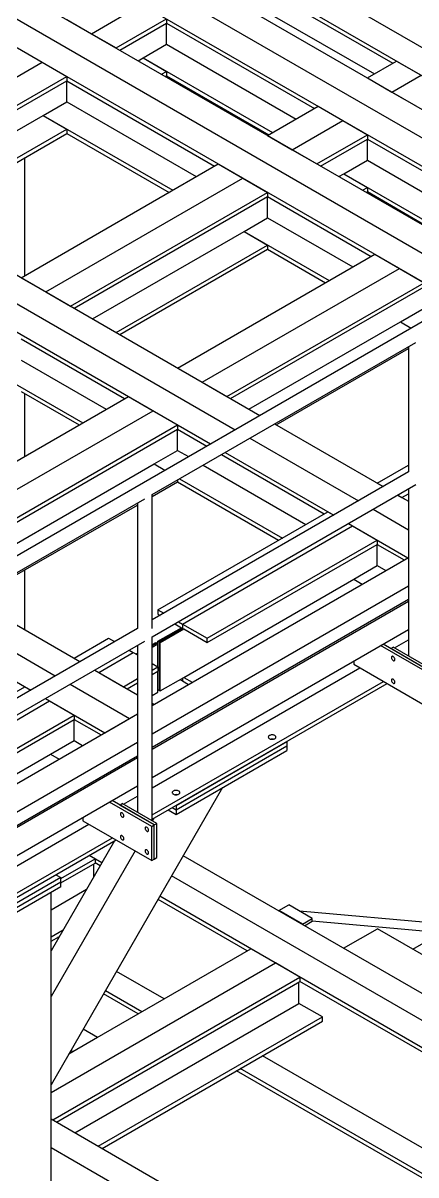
# Model space of a CAD drawing. Header units: millimetres. Extents: x 0 to 16187, y -20471 to 6290.
# Drawn here: x 3532.1 to 3577.2, y 1681.5 to 1813.7 of the extents above; entities that cross this region are included whole.
import ezdxf

# ---------------------------------------------------------------- set-up
doc = ezdxf.new("R2010")
doc.units = ezdxf.units.MM

msp = doc.modelspace()

# ---------------------------------------------------------------- linework, layer by layer
at = {"color": 7, "linetype": 'Continuous', "lineweight": 25}
for p, q in [((3519.23404, 1844.80174), (3605.20355, 1795.17259)), ((3516.40561, 1843.16892), (3602.37512, 1793.53978)), ((3513.06806, 1841.2422), (3599.03758, 1791.61305)), ((3510.23964, 1839.60938), (3596.20915, 1789.98024)), ((3507.41121, 1837.97656), (3593.38072, 1788.34742)), ((3501.61293, 1834.62929), (3587.58245, 1785.00015)), ((3498.78451, 1832.99647), (3584.75402, 1783.36733)), ((3495.95608, 1831.36366), (3581.92559, 1781.73451)), ((3646.99639, 1819.29908), (3467.58925, 1715.72955)), ((3473.32866, 1818.30113), (3559.29818, 1768.67198)), ((3557.58751, 1818.90519), (3574.558, 1809.10833)), ((3470.50024, 1816.66831), (3556.46975, 1767.03917)), ((3539.96641, 1812.4883), (3545.76468, 1815.83558)), ((3557.58751, 1816.47139), (3572.45004, 1807.89143)), ((3467.67181, 1815.0355), (3553.64132, 1765.40635)), ((3542.79483, 1810.85549), (3548.59311, 1814.20276)), ((3548.59311, 1814.20276), (3548.59311, 1813.71284)), ((3537.13798, 1814.12112), (3539.96641, 1812.4883)), ((3543.21917, 1810.61052), (3548.59311, 1813.71284)), ((3548.59311, 1811.27904), (3548.59311, 1813.71284)), ((3548.59311, 1813.71284), (3565.5636, 1803.91598)), ((3539.96641, 1812.4883), (3542.79483, 1810.85549)), ((3531.48112, 1810.85549), (3534.30955, 1809.22267)), ((3545.89196, 1809.7197), (3548.59311, 1811.27904)), ((3548.59311, 1811.27904), (3563.45564, 1802.69908)), ((3511.68214, 1796.16014), (3534.30955, 1809.22267)), ((3534.30955, 1809.22267), (3537.13798, 1807.58985)), ((3545.32713, 1809.39362), (3545.89196, 1809.7197)), ((3545.89196, 1809.7197), (3548.59311, 1808.16036)), ((3545.89196, 1809.7197), (3560.7545, 1801.13974)), ((3571.64479, 1807.42657), (3574.98233, 1809.3533)), ((3574.98233, 1809.3533), (3577.81076, 1807.72048)), ((3514.51056, 1794.52732), (3537.13798, 1807.58985)), ((3537.13798, 1807.58985), (3537.13798, 1807.09993)), ((3548.02827, 1807.83429), (3548.59311, 1808.16036)), ((3548.45261, 1807.58932), (3548.59311, 1807.67043)), ((3548.59311, 1808.16036), (3548.59311, 1807.67043)), ((3548.59311, 1807.67043), (3560.33016, 1800.89478)), ((3574.47322, 1805.79376), (3577.81076, 1807.72048)), ((3514.9349, 1794.28236), (3537.13798, 1807.09993)), ((3537.13798, 1804.66613), (3537.13798, 1807.09993)), ((3537.13798, 1807.09993), (3554.10847, 1797.30307)), ((3571.64479, 1807.42657), (3574.47322, 1805.79376)), ((3574.47322, 1805.79376), (3577.30164, 1804.16094)), ((3534.43683, 1803.10679), (3537.13798, 1804.66613)), ((3537.13798, 1804.66613), (3552.00051, 1796.08617)), ((3560.18966, 1800.81367), (3565.98794, 1804.16094)), ((3565.98794, 1804.16094), (3568.81636, 1802.52812)), ((3517.04285, 1793.06546), (3534.43683, 1803.10679)), ((3534.43683, 1803.10679), (3537.13798, 1801.54745)), ((3534.43683, 1803.10679), (3549.29937, 1794.52683)), ((3563.01809, 1799.18085), (3568.81636, 1802.52812)), ((3568.81636, 1802.52812), (3571.64479, 1800.89531)), ((3519.744, 1791.50612), (3537.13798, 1801.54745)), ((3520.16834, 1791.26116), (3537.13798, 1801.05753)), ((3537.13798, 1801.54745), (3537.13798, 1801.05753)), ((3537.13798, 1801.05753), (3548.87503, 1794.28187)), ((3560.18966, 1800.81367), (3563.01809, 1799.18085)), ((3565.84651, 1797.54803), (3571.64479, 1800.89531)), ((3566.27085, 1797.30307), (3571.64479, 1800.40538)), ((3571.64479, 1800.89531), (3571.64479, 1800.40538)), ((3571.64479, 1797.97158), (3571.64479, 1800.40538)), ((3571.64479, 1800.40538), (3583.52412, 1793.54759)), ((3563.01809, 1799.18085), (3565.84651, 1797.54803)), ((3531.90539, 1784.4855), (3554.53281, 1797.54803)), ((3532.32965, 1784.73043), (3532.32965, 1798.28174)), ((3554.53281, 1797.54803), (3557.36123, 1795.91522)), ((3568.94364, 1796.41224), (3571.64479, 1797.97158)), ((3571.64479, 1797.97158), (3581.41616, 1792.3307)), ((3534.73382, 1782.85269), (3557.36123, 1795.91522)), ((3557.36123, 1795.91522), (3560.18966, 1794.2824)), ((3568.37881, 1796.08617), (3568.94364, 1796.41224)), ((3568.94364, 1796.41224), (3571.64479, 1794.85291)), ((3568.94364, 1796.41224), (3578.71501, 1790.77136)), ((3571.07996, 1794.52683), (3571.64479, 1794.85291)), ((3571.50429, 1794.28187), (3571.64479, 1794.36298)), ((3571.64479, 1794.85291), (3571.64479, 1794.36298)), ((3571.64479, 1794.36298), (3578.29067, 1790.52639)), ((3537.56224, 1781.21987), (3560.18966, 1794.2824)), ((3537.98658, 1780.97491), (3560.18966, 1793.79248)), ((3560.18966, 1794.2824), (3560.18966, 1793.79248)), ((3560.18966, 1791.35868), (3560.18966, 1793.79248)), ((3560.18966, 1793.79248), (3572.06899, 1786.93469)), ((3557.48851, 1789.79934), (3560.18966, 1791.35868)), ((3560.18966, 1791.35868), (3569.96103, 1785.71779)), ((3540.09454, 1779.75801), (3557.48851, 1789.79934)), ((3557.48851, 1789.79934), (3560.18966, 1788.24)), ((3557.48851, 1789.79934), (3567.25988, 1784.15845)), ((3542.79568, 1778.19867), (3560.18966, 1788.24)), ((3543.22002, 1777.95371), (3560.18966, 1787.75008)), ((3560.18966, 1788.24), (3560.18966, 1787.75008)), ((3560.18966, 1787.75008), (3566.83554, 1783.91349)), ((3549.8659, 1774.11712), (3572.49332, 1787.17965)), ((3572.49332, 1787.17965), (3575.32175, 1785.54683)), ((3552.69433, 1772.48431), (3575.32175, 1785.54683)), ((3575.32175, 1785.54683), (3578.15017, 1783.91402)), ((3531.90539, 1784.4855), (3534.73382, 1782.85269)), ((3555.52276, 1770.85149), (3578.15017, 1783.91402)), ((3534.73382, 1782.85269), (3537.56224, 1781.21987)), ((3555.94709, 1770.60653), (3578.15017, 1783.42409)), ((3575.44902, 1779.43096), (3578.15017, 1780.9903)), ((3558.05505, 1769.38963), (3575.44902, 1779.43096)), ((3575.44902, 1779.43096), (3576.69215, 1778.71331)), ((3531.90539, 1777.46431), (3543.78471, 1770.60653)), ((3546.93777, 1759.58739), (3577.2064, 1777.0611)), ((3561.18053, 1767.58533), (3576.36247, 1776.34967)), ((3576.36247, 1776.57391), (3576.36247, 1762.19217)), ((3531.90539, 1775.03052), (3541.67675, 1769.38963)), ((3529.20424, 1773.47118), (3538.97561, 1767.83029)), ((3549.8659, 1774.11712), (3552.69433, 1772.48431)), ((3552.69433, 1772.48431), (3555.52276, 1770.85149)), ((3524.6929, 1759.58506), (3544.20905, 1770.85149)), ((3531.90539, 1771.42191), (3538.55127, 1767.58533)), ((3532.32965, 1763.99366), (3532.32965, 1771.17699)), ((3544.20905, 1770.85149), (3547.03747, 1769.21867)), ((3527.52133, 1757.95224), (3547.03747, 1769.21867)), ((3547.03747, 1769.21867), (3549.8659, 1767.58586)), ((3530.34975, 1756.31942), (3549.8659, 1767.58586)), ((3530.34975, 1755.8295), (3549.8659, 1767.09593)), ((3549.8659, 1767.58586), (3549.8659, 1767.09593)), ((3549.8659, 1764.66213), (3549.8659, 1767.09593)), ((3549.8659, 1767.09593), (3553.21699, 1765.16139)), ((3560.98631, 1767.69744), (3573.44261, 1760.50658)), ((3558.15789, 1766.06463), (3570.61418, 1758.87376)), ((3547.16475, 1763.10279), (3549.8659, 1764.66213)), ((3549.8659, 1764.66213), (3551.10903, 1763.94449)), ((3554.90513, 1764.18685), (3566.69497, 1757.38072)), ((3555.32946, 1764.43181), (3567.78576, 1757.24094)), ((3527.64861, 1751.83636), (3547.16475, 1763.10279)), ((3547.16475, 1763.10279), (3548.40788, 1762.38515)), ((3552.79717, 1762.96995), (3564.58701, 1756.16382)), ((3572.77616, 1760.89131), (3576.36247, 1762.96164)), ((3576.36247, 1762.19217), (3546.93777, 1745.20566)), ((3550.09602, 1761.41061), (3561.88587, 1754.60448)), ((3546.93777, 1759.36316), (3549.8659, 1761.05353)), ((3546.93777, 1743.25657), (3577.2064, 1760.73028)), ((3549.8659, 1761.27777), (3549.8659, 1761.05353)), ((3549.8659, 1761.05353), (3561.46153, 1754.35951)), ((3572.77616, 1760.89131), (3573.44261, 1760.50658)), ((3576.36247, 1760.24309), (3576.36247, 1741.07205)), ((3515.82507, 1741.62641), (3546.0937, 1759.10012)), ((3546.93777, 1744.23119), (3546.93777, 1759.58739)), ((3575.13075, 1759.53204), (3575.60459, 1759.25849)), ((3575.13075, 1759.53204), (3576.36247, 1758.82098)), ((3575.60459, 1759.25849), (3576.36247, 1759.69601)), ((3575.60459, 1759.25849), (3576.36247, 1758.82098)), ((3530.34975, 1749.7871), (3545.24977, 1758.38869)), ((3545.24977, 1758.61293), (3545.24977, 1744.23119)), ((3547.60316, 1746.35925), (3567.11931, 1757.62568)), ((3567.11931, 1757.62568), (3567.78576, 1757.24094)), ((3572.30232, 1757.89922), (3576.36247, 1755.55535)), ((3550.43159, 1744.72643), (3569.94773, 1755.99286)), ((3569.47389, 1756.2664), (3569.94773, 1755.99286)), ((3569.47389, 1756.2664), (3576.28341, 1752.33535)), ((3569.94773, 1755.99286), (3572.77616, 1754.36005)), ((3553.26001, 1743.09361), (3572.77616, 1754.36005)), ((3553.26001, 1742.60369), (3572.77616, 1753.87012)), ((3572.77616, 1754.36005), (3572.77616, 1753.87012)), ((3572.77616, 1751.43632), (3572.77616, 1753.87012)), ((3572.77616, 1753.87012), (3575.85908, 1752.09039)), ((3546.93777, 1735.39447), (3576.36247, 1752.38099)), ((3576.28341, 1752.33535), (3576.36247, 1752.38099)), ((3532.32965, 1744.0733), (3532.32965, 1750.93007)), ((3570.07501, 1749.87698), (3572.77616, 1751.43632)), ((3572.77616, 1751.43632), (3573.75112, 1750.87349)), ((3550.55887, 1738.61055), (3570.07501, 1749.87698)), ((3570.07501, 1749.87698), (3571.04997, 1749.31415)), ((3546.93777, 1732.12884), (3576.36247, 1749.11536)), ((3526.19666, 1747.6138), (3538.65296, 1740.42294)), ((3576.36247, 1747.53554), (3546.93777, 1730.54902)), ((3546.93777, 1730.38574), (3576.36247, 1747.37225)), ((3523.36823, 1745.98099), (3535.82453, 1738.79012)), ((3547.60316, 1746.35925), (3548.26961, 1745.97451)), ((3547.60316, 1746.35925), (3547.60316, 1745.86932)), ((3547.60316, 1745.86932), (3547.84528, 1745.72955)), ((3545.24977, 1744.23119), (3515.82507, 1727.24468)), ((3520.53981, 1744.34817), (3532.9961, 1737.1573)), ((3546.93777, 1727.11957), (3576.36247, 1744.10609)), ((3547.60316, 1742.75064), (3550.30431, 1744.30998)), ((3550.43159, 1744.2365), (3547.73044, 1742.67717)), ((3547.85772, 1742.60369), (3550.55887, 1744.16303)), ((3549.53341, 1744.75501), (3550.30431, 1744.30998)), ((3549.95775, 1744.99997), (3550.43159, 1744.72643)), ((3550.30431, 1744.30998), (3550.43159, 1744.2365)), ((3550.43159, 1744.72643), (3550.43159, 1744.2365)), ((3550.43159, 1744.72643), (3553.26001, 1743.09361)), ((3550.43159, 1744.2365), (3550.55887, 1744.16303)), ((3550.55887, 1744.16303), (3553.26001, 1742.60369)), ((3515.82507, 1725.2956), (3546.0937, 1742.7693)), ((3537.98651, 1740.80767), (3541.94631, 1743.09361)), ((3541.94631, 1743.09361), (3542.61276, 1742.70888)), ((3546.93777, 1722.13661), (3546.93777, 1743.25657)), ((3553.26001, 1742.60369), (3553.26001, 1743.09361)), ((3574.75673, 1741.99903), (3576.36247, 1742.926)), ((3540.81493, 1739.17485), (3544.77473, 1741.4608)), ((3544.30089, 1741.73434), (3544.77473, 1741.4608)), ((3544.77473, 1741.4608), (3545.24977, 1741.18656)), ((3545.24977, 1742.28211), (3545.24977, 1723.11108)), ((3546.93777, 1742.36652), (3547.3486, 1742.60369)), ((3547.47588, 1742.53021), (3546.93777, 1742.21957)), ((3546.93777, 1742.07261), (3547.60316, 1742.45674)), ((3547.3486, 1742.60369), (3547.47588, 1742.53021)), ((3547.47588, 1742.53021), (3547.60316, 1742.45674)), ((3547.60316, 1742.75064), (3547.73044, 1742.67717)), ((3547.60316, 1742.45674), (3547.60316, 1742.75064)), ((3547.60316, 1739.82798), (3547.60316, 1742.45674)), ((3547.73044, 1742.67717), (3547.85772, 1742.60369)), ((3547.73044, 1742.67717), (3547.73044, 1737.12469)), ((3547.85772, 1737.05121), (3547.85772, 1742.60369)), ((3578.00875, 1739.46855), (3573.16894, 1742.26251)), ((3578.29159, 1739.63183), (3573.45179, 1742.42579)), ((3574.3318, 1741.91777), (3574.61464, 1742.08105)), ((3578.29159, 1739.63183), (3574.3318, 1741.91777)), ((3578.57444, 1739.79511), (3574.61464, 1742.08105)), ((3537.98651, 1740.80767), (3538.65296, 1740.42294)), ((3545.07179, 1741.28931), (3545.24977, 1741.39206)), ((3545.24977, 1741.24511), (3545.19907, 1741.21583)), ((3546.93777, 1740.2121), (3547.60316, 1739.82798)), ((3570.08916, 1740.48459), (3570.08916, 1740.12104)), ((3540.34109, 1739.4484), (3540.81493, 1739.17485)), ((3540.34109, 1739.4484), (3545.24977, 1736.61468)), ((3540.81493, 1739.17485), (3543.64336, 1737.54204)), ((3546.93777, 1739.44386), (3547.60316, 1739.82798)), ((3546.93777, 1725.93949), (3570.79638, 1739.71277)), ((3546.93777, 1738.95393), (3547.60316, 1739.33806)), ((3547.60316, 1739.82798), (3547.60316, 1739.33806)), ((3547.60316, 1736.90426), (3547.60316, 1739.33806)), ((3570.08916, 1740.12104), (3578.00875, 1735.54915)), ((3519.09261, 1729.90046), (3532.32965, 1737.54204)), ((3532.32965, 1737.54204), (3532.9961, 1737.1573)), ((3537.51267, 1737.81558), (3544.32218, 1733.88453)), ((3543.64336, 1737.54204), (3545.24977, 1738.4694)), ((3544.06769, 1737.29708), (3545.24977, 1737.97947)), ((3546.93777, 1722.82081), (3573.49752, 1738.15343)), ((3546.93777, 1722.33088), (3573.92186, 1737.90847)), ((3547.85772, 1737.05121), (3550.55887, 1738.61055)), ((3550.13453, 1738.36559), (3550.43159, 1738.1941)), ((3550.43159, 1738.53707), (3550.43159, 1738.1941)), ((3550.43159, 1738.1941), (3551.10949, 1737.80276)), ((3550.55887, 1738.61055), (3551.53382, 1738.04772)), ((3534.68424, 1736.18276), (3535.15808, 1735.90922)), ((3534.68424, 1736.18276), (3541.49376, 1732.25171)), ((3546.93777, 1736.52014), (3547.60316, 1736.90426)), ((3547.60316, 1737.19816), (3547.73044, 1737.12469)), ((3547.73044, 1737.12469), (3547.85772, 1737.05121)), ((3521.92104, 1728.26764), (3535.15808, 1735.90922)), ((3535.15808, 1735.90922), (3537.98651, 1734.27641)), ((3546.93777, 1735.64022), (3547.15061, 1735.51735)), ((3546.93777, 1735.39447), (3547.15061, 1735.51735)), ((3515.82507, 1717.4335), (3545.24977, 1734.42001)), ((3524.74947, 1726.63483), (3537.98651, 1734.27641)), ((3525.1738, 1726.38986), (3537.98651, 1733.78648)), ((3537.98651, 1734.27641), (3537.98651, 1733.78648)), ((3537.98651, 1731.35268), (3537.98651, 1733.78648)), ((3537.98651, 1733.78648), (3541.06942, 1732.00675)), ((3541.49376, 1732.25171), (3544.32218, 1733.88453)), ((3544.32218, 1733.88453), (3545.24977, 1734.42001)), ((3515.82507, 1714.16786), (3545.24977, 1731.15438)), ((3535.28536, 1729.79334), (3537.98651, 1731.35268)), ((3537.98651, 1731.35268), (3538.96146, 1730.78985)), ((3549.68205, 1723.91512), (3562.40998, 1731.2628)), ((3562.40998, 1731.2628), (3562.40998, 1730.74021)), ((3545.24977, 1729.57456), (3515.82507, 1712.58804)), ((3527.28176, 1725.17296), (3535.28536, 1729.79334)), ((3535.28536, 1729.79334), (3536.26032, 1729.23051)), ((3549.68205, 1723.39254), (3562.40998, 1730.74021)), ((3549.68205, 1722.86995), (3562.40998, 1730.21763)), ((3562.40998, 1730.74021), (3562.40998, 1730.21763)), ((3515.82507, 1712.42476), (3545.24977, 1729.41128)), ((3515.82507, 1709.1586), (3545.24977, 1726.14511)), ((3555.02822, 1725.95623), (3535.32779, 1691.83408)), ((3546.89605, 1721.50757), (3542.05625, 1724.30153)), ((3547.1789, 1721.67085), (3542.33909, 1724.46481)), ((3543.64403, 1724.03805), (3545.24977, 1724.96503)), ((3543.2191, 1723.95679), (3543.50194, 1724.12008)), ((3547.1789, 1721.67085), (3543.2191, 1723.95679)), ((3547.46174, 1721.83413), (3543.50194, 1724.12008)), ((3548.77681, 1723.39254), (3549.68205, 1722.86995)), ((3549.22943, 1723.65383), (3549.68205, 1723.39254)), ((3549.68205, 1723.91512), (3549.68205, 1723.39254)), ((3549.68205, 1723.39254), (3549.68205, 1722.86995)), ((3515.82507, 1707.97851), (3539.68368, 1721.75179)), ((3538.97646, 1722.52361), (3538.97646, 1722.16006)), ((3538.97646, 1722.16006), (3546.89605, 1717.58817)), ((3546.89605, 1721.50757), (3547.1789, 1721.67085)), ((3547.13332, 1722.44377), (3546.95143, 1722.12873)), ((3547.1789, 1721.67085), (3547.46174, 1721.83413)), ((3547.1789, 1717.75146), (3547.1789, 1721.67085)), ((3547.46174, 1717.91474), (3547.46174, 1721.83413)), ((3546.89605, 1717.58817), (3546.89605, 1721.50757)), ((3515.82507, 1704.85983), (3542.38483, 1720.19245)), ((3515.82507, 1704.3699), (3542.80916, 1719.94749)), ((3542.6082, 1719.83148), (3535.32779, 1707.22143)), ((3542.50683, 1719.6559), (3542.40545, 1719.71443)), ((3544.97141, 1718.69924), (3535.32779, 1701.99599)), ((3536.45916, 1715.5121), (3540.37936, 1717.77518)), ((3540.37936, 1717.77518), (3539.71278, 1718.15999)), ((3541.16061, 1717.32418), (3539.71278, 1718.15999)), ((3540.37936, 1717.77518), (3540.37936, 1717.28526)), ((3546.89605, 1717.58817), (3547.1789, 1717.75146)), ((3547.1789, 1717.75146), (3547.46174, 1717.91474)), ((3626.79912, 1674.10388), (3550.51615, 1718.1411)), ((3536.45916, 1715.02217), (3540.37936, 1717.28526)), ((3540.24359, 1715.73585), (3540.24359, 1717.20688)), ((3540.95553, 1716.96897), (3540.37936, 1717.30159)), ((3536.45916, 1715.62858), (3526.8425, 1710.07701)), ((3536.45916, 1715.106), (3526.8425, 1709.55442)), ((3535.89347, 1715.95515), (3536.45916, 1715.62858)), ((3536.45916, 1715.106), (3536.45916, 1715.62858)), ((3536.45916, 1714.58341), (3536.45916, 1715.106)), ((3626.79912, 1670.995), (3549.16993, 1715.80937)), ((3536.45916, 1714.58341), (3526.8425, 1709.03184)), ((3535.32779, 1711.93525), (3539.40985, 1714.29178)), ((3535.32779, 1602.74998), (3535.32779, 1713.93028)), ((3557.84483, 1707.21899), (3547.61863, 1713.12244)), ((3626.79912, 1667.88612), (3547.82371, 1713.47765)), ((3561.50064, 1711.84398), (3562.63201, 1712.49711)), ((3565.31902, 1710.94593), (3562.63201, 1712.49711)), ((3564.18765, 1710.2928), (3561.50064, 1711.84398)), ((3561.50064, 1711.84398), (3561.50064, 1711.79989)), ((3580.39312, 1710.3064), (3563.86717, 1711.78407)), ((3564.18765, 1710.2928), (3565.31902, 1710.94593)), ((3564.18765, 1710.24871), (3564.18765, 1710.2928)), ((3564.43235, 1710.10745), (3565.31902, 1710.61932)), ((3565.31902, 1710.61932), (3565.31902, 1710.94593)), ((3582.51444, 1709.08179), (3565.31902, 1710.61932)), ((3568.92073, 1707.51636), (3572.79777, 1709.75453)), ((3595.02331, 1696.92401), (3572.79777, 1709.75453)), ((3535.32779, 1708.81657), (3536.70915, 1709.61401)), ((3535.32779, 1708.32665), (3536.28488, 1708.87917)), ((3536.18479, 1708.70581), (3536.08469, 1708.7636)), ((3576.88092, 1707.39738), (3579.86884, 1709.12227)), ((3537.3941, 1695.41303), (3558.25502, 1707.45578)), ((3561.08344, 1705.82297), (3558.25502, 1707.45578)), ((3535.32779, 1690.95454), (3561.08344, 1705.82297)), ((3563.91187, 1704.19015), (3561.08344, 1705.82297)), ((3548.30258, 1701.71036), (3542.84789, 1704.85928)), ((3535.52578, 1687.80321), (3563.91187, 1704.19015)), ((3535.95011, 1687.55825), (3563.91187, 1703.70023)), ((3563.77611, 1701.18805), (3563.77611, 1703.62185)), ((3563.91187, 1704.19015), (3563.91187, 1703.70023)), ((3597.2731, 1684.45753), (3563.91187, 1703.71656)), ((3545.327, 1699.9926), (3541.36023, 1702.28257)), ((3545.73719, 1700.2294), (3541.56531, 1702.63778)), ((3538.05807, 1686.34135), (3563.77611, 1701.18805)), ((3566.47725, 1699.62871), (3563.77611, 1701.18805)), ((3540.75922, 1684.78201), (3566.47725, 1699.62871)), ((3541.18355, 1684.53704), (3566.47725, 1699.13879)), ((3566.47725, 1699.13879), (3566.47725, 1699.62871)), ((3539.03367, 1698.25286), (3540.67351, 1697.3062)), ((3537.84509, 1695.67338), (3540.67351, 1697.3062)), ((3537.3941, 1695.41303), (3537.84509, 1695.67338)), ((3537.61957, 1695.80357), (3537.84509, 1695.67338)), ((3587.73085, 1678.9489), (3559.6172, 1695.17857)), ((3584.75528, 1677.23114), (3556.64163, 1693.46081)), ((3585.16547, 1677.46794), (3557.05182, 1693.6976)), ((3535.32779, 1687.91751), (3535.52578, 1687.80321)), ((3535.32779, 1687.91751), (3604.61294, 1647.92004)), ((3535.32779, 1684.65187), (3601.78451, 1646.28722))]:
    msp.add_line(p, q, dxfattribs=at)
at = {"color": 7, "linetype": 'Continuous', "lineweight": 25, "flags": 128}
for points in [[(3574.81263, 1740.6604), (3574.80766, 1740.71414), (3574.79302, 1740.77092), (3574.76943, 1740.82788), (3574.73808, 1740.88218), (3574.70054, 1740.93109), (3574.6587, 1740.97216), (3574.61464, 1741.00333), (3574.57058, 1741.02303), (3574.52873, 1741.03028), (3574.49119, 1741.02471), (3574.45984, 1741.00661), (3574.43626, 1740.97687), (3574.42161, 1740.937), (3574.41665, 1740.88899), (3574.42161, 1740.83525), (3574.43626, 1740.77847), (3574.45984, 1740.72151), (3574.49119, 1740.66721), (3574.52873, 1740.6183), (3574.57058, 1740.57723), (3574.61464, 1740.54606), (3574.6587, 1740.52636), (3574.70054, 1740.51911), (3574.73808, 1740.52468), (3574.76943, 1740.54279), (3574.79302, 1740.57252), (3574.80766, 1740.61239), (3574.81263, 1740.6604)], [(3574.81263, 1738.04747), (3574.80766, 1738.10121), (3574.79302, 1738.15799), (3574.76943, 1738.21495), (3574.73808, 1738.26925), (3574.70054, 1738.31816), (3574.6587, 1738.35923), (3574.61464, 1738.3904), (3574.57058, 1738.4101), (3574.52873, 1738.41735), (3574.49119, 1738.41178), (3574.45984, 1738.39368), (3574.43626, 1738.36394), (3574.42161, 1738.32407), (3574.41665, 1738.27606), (3574.42161, 1738.22232), (3574.43626, 1738.16554), (3574.45984, 1738.10858), (3574.49119, 1738.05428), (3574.52873, 1738.00537), (3574.57058, 1737.9643), (3574.61464, 1737.93313), (3574.6587, 1737.91343), (3574.70054, 1737.90618), (3574.73808, 1737.91175), (3574.76943, 1737.92985), (3574.79302, 1737.95959), (3574.80766, 1737.99946), (3574.81263, 1738.04747)], [(3561.02405, 1731.93233), (3560.96349, 1731.96152), (3560.89488, 1731.98399), (3560.82043, 1731.99903), (3560.74252, 1732.00615), (3560.66365, 1732.00513), (3560.58638, 1731.996), (3560.51316, 1731.97904), (3560.44637, 1731.95482), (3560.38815, 1731.92409), (3560.34036, 1731.88786), (3560.30455, 1731.84729), (3560.28186, 1731.80367), (3560.27303, 1731.75842), (3560.27834, 1731.71299), (3560.29761, 1731.66883), (3560.33023, 1731.62737), (3560.37516, 1731.58994), (3560.43093, 1731.55774), (3560.49578, 1731.5318), (3560.5676, 1731.51297), (3560.64409, 1731.50184), (3560.72279, 1731.49878), (3560.80118, 1731.50388), (3560.87673, 1731.51698), (3560.94701, 1731.53765), (3561.00977, 1731.56524), (3561.06299, 1731.59885), (3561.10496, 1731.63741), (3561.13433, 1731.67967), (3561.15015, 1731.72428), (3561.15192, 1731.76981), (3561.13958, 1731.81479), (3561.11353, 1731.85777), (3561.0746, 1731.89738), (3561.02405, 1731.93233)], [(3549.99318, 1725.56435), (3549.93263, 1725.59353), (3549.86402, 1725.61601), (3549.78956, 1725.63105), (3549.71165, 1725.63817), (3549.63279, 1725.63715), (3549.55551, 1725.62801), (3549.4823, 1725.61106), (3549.41551, 1725.58683), (3549.35728, 1725.55611), (3549.30949, 1725.51988), (3549.27368, 1725.4793), (3549.251, 1725.43569), (3549.24216, 1725.39044), (3549.24747, 1725.345), (3549.26674, 1725.30085), (3549.29937, 1725.25938), (3549.34429, 1725.22195), (3549.40007, 1725.18975), (3549.46491, 1725.16382), (3549.53673, 1725.14499), (3549.61322, 1725.13386), (3549.69193, 1725.1308), (3549.77031, 1725.1359), (3549.84586, 1725.14899), (3549.91615, 1725.16967), (3549.97891, 1725.19725), (3550.03213, 1725.23086), (3550.0741, 1725.26942), (3550.10346, 1725.31169), (3550.11929, 1725.3563), (3550.12106, 1725.40183), (3550.10872, 1725.4468), (3550.08266, 1725.48979), (3550.04373, 1725.52939), (3549.99318, 1725.56435)], [(3543.69993, 1722.69942), (3543.69497, 1722.75316), (3543.68032, 1722.80994), (3543.65673, 1722.86691), (3543.62538, 1722.92121), (3543.58784, 1722.97012), (3543.546, 1723.01118), (3543.50194, 1723.04235), (3543.45788, 1723.06205), (3543.41604, 1723.0693), (3543.3785, 1723.06373), (3543.34715, 1723.04563), (3543.32356, 1723.01589), (3543.30891, 1722.97602), (3543.30395, 1722.92801), (3543.30891, 1722.87427), (3543.32356, 1722.8175), (3543.34715, 1722.76053), (3543.3785, 1722.70623), (3543.41604, 1722.65732), (3543.45788, 1722.61625), (3543.50194, 1722.58509), (3543.546, 1722.56538), (3543.58784, 1722.55814), (3543.62538, 1722.5637), (3543.65673, 1722.58181), (3543.68032, 1722.61154), (3543.69497, 1722.65141), (3543.69993, 1722.69942)], [(3543.69993, 1720.08649), (3543.69497, 1720.14023), (3543.68032, 1720.19701), (3543.65673, 1720.25397), (3543.62538, 1720.30827), (3543.58784, 1720.35718), (3543.546, 1720.39825), (3543.50194, 1720.42942), (3543.45788, 1720.44912), (3543.41604, 1720.45637), (3543.3785, 1720.4508), (3543.34715, 1720.4327), (3543.32356, 1720.40296), (3543.30891, 1720.36309), (3543.30395, 1720.31508), (3543.30891, 1720.26134), (3543.32356, 1720.20457), (3543.34715, 1720.1476), (3543.3785, 1720.0933), (3543.41604, 1720.04439), (3543.45788, 1720.00332), (3543.50194, 1719.97216), (3543.546, 1719.95245), (3543.58784, 1719.94521), (3543.62538, 1719.95077), (3543.65673, 1719.96888), (3543.68032, 1719.99861), (3543.69497, 1720.03848), (3543.69993, 1720.08649)], [(3546.52836, 1721.0666), (3546.52339, 1721.12034), (3546.50875, 1721.17712), (3546.48516, 1721.23409), (3546.45381, 1721.28839), (3546.41627, 1721.3373), (3546.37442, 1721.37837), (3546.33037, 1721.40953), (3546.28631, 1721.42923), (3546.24446, 1721.43648), (3546.20692, 1721.43092), (3546.17557, 1721.41281), (3546.15198, 1721.38308), (3546.13734, 1721.34321), (3546.13238, 1721.2952), (3546.13734, 1721.24146), (3546.15198, 1721.18468), (3546.17557, 1721.12771), (3546.20692, 1721.07341), (3546.24446, 1721.0245), (3546.28631, 1720.98344), (3546.33037, 1720.95227), (3546.37442, 1720.93257), (3546.41627, 1720.92532), (3546.45381, 1720.93089), (3546.48516, 1720.94899), (3546.50875, 1720.97872), (3546.52339, 1721.01859), (3546.52836, 1721.0666)], [(3546.52836, 1718.45367), (3546.52339, 1718.50741), (3546.50875, 1718.56419), (3546.48516, 1718.62116), (3546.45381, 1718.67546), (3546.41627, 1718.72437), (3546.37442, 1718.76544), (3546.33037, 1718.7966), (3546.28631, 1718.8163), (3546.24446, 1718.82355), (3546.20692, 1718.81798), (3546.17557, 1718.79988), (3546.15198, 1718.77015), (3546.13734, 1718.73028), (3546.13238, 1718.68227), (3546.13734, 1718.62853), (3546.15198, 1718.57175), (3546.17557, 1718.51478), (3546.20692, 1718.46048), (3546.24446, 1718.41157), (3546.28631, 1718.3705), (3546.33037, 1718.33934), (3546.37442, 1718.31964), (3546.41627, 1718.31239), (3546.45381, 1718.31796), (3546.48516, 1718.33606), (3546.50875, 1718.36579), (3546.52339, 1718.40566), (3546.52836, 1718.45367)]]:
    msp.add_lwpolyline(points, dxfattribs=at)
at = {"color": 7, "linetype": 'Continuous', "lineweight": 25}
for centre, radius, start, end in [((3560.71292, 1730.76645), 0.75039, 81.0787104, 98.9212896), ((3560.71292, 1730.76696), 0.74989, 81.0727182, 98.9272818), ((3549.68205, 1724.39898), 0.74989, 81.0727128, 98.9272872)]:
    msp.add_arc(centre, radius, start, end, dxfattribs=at)

doc.saveas('drawing.dxf')
